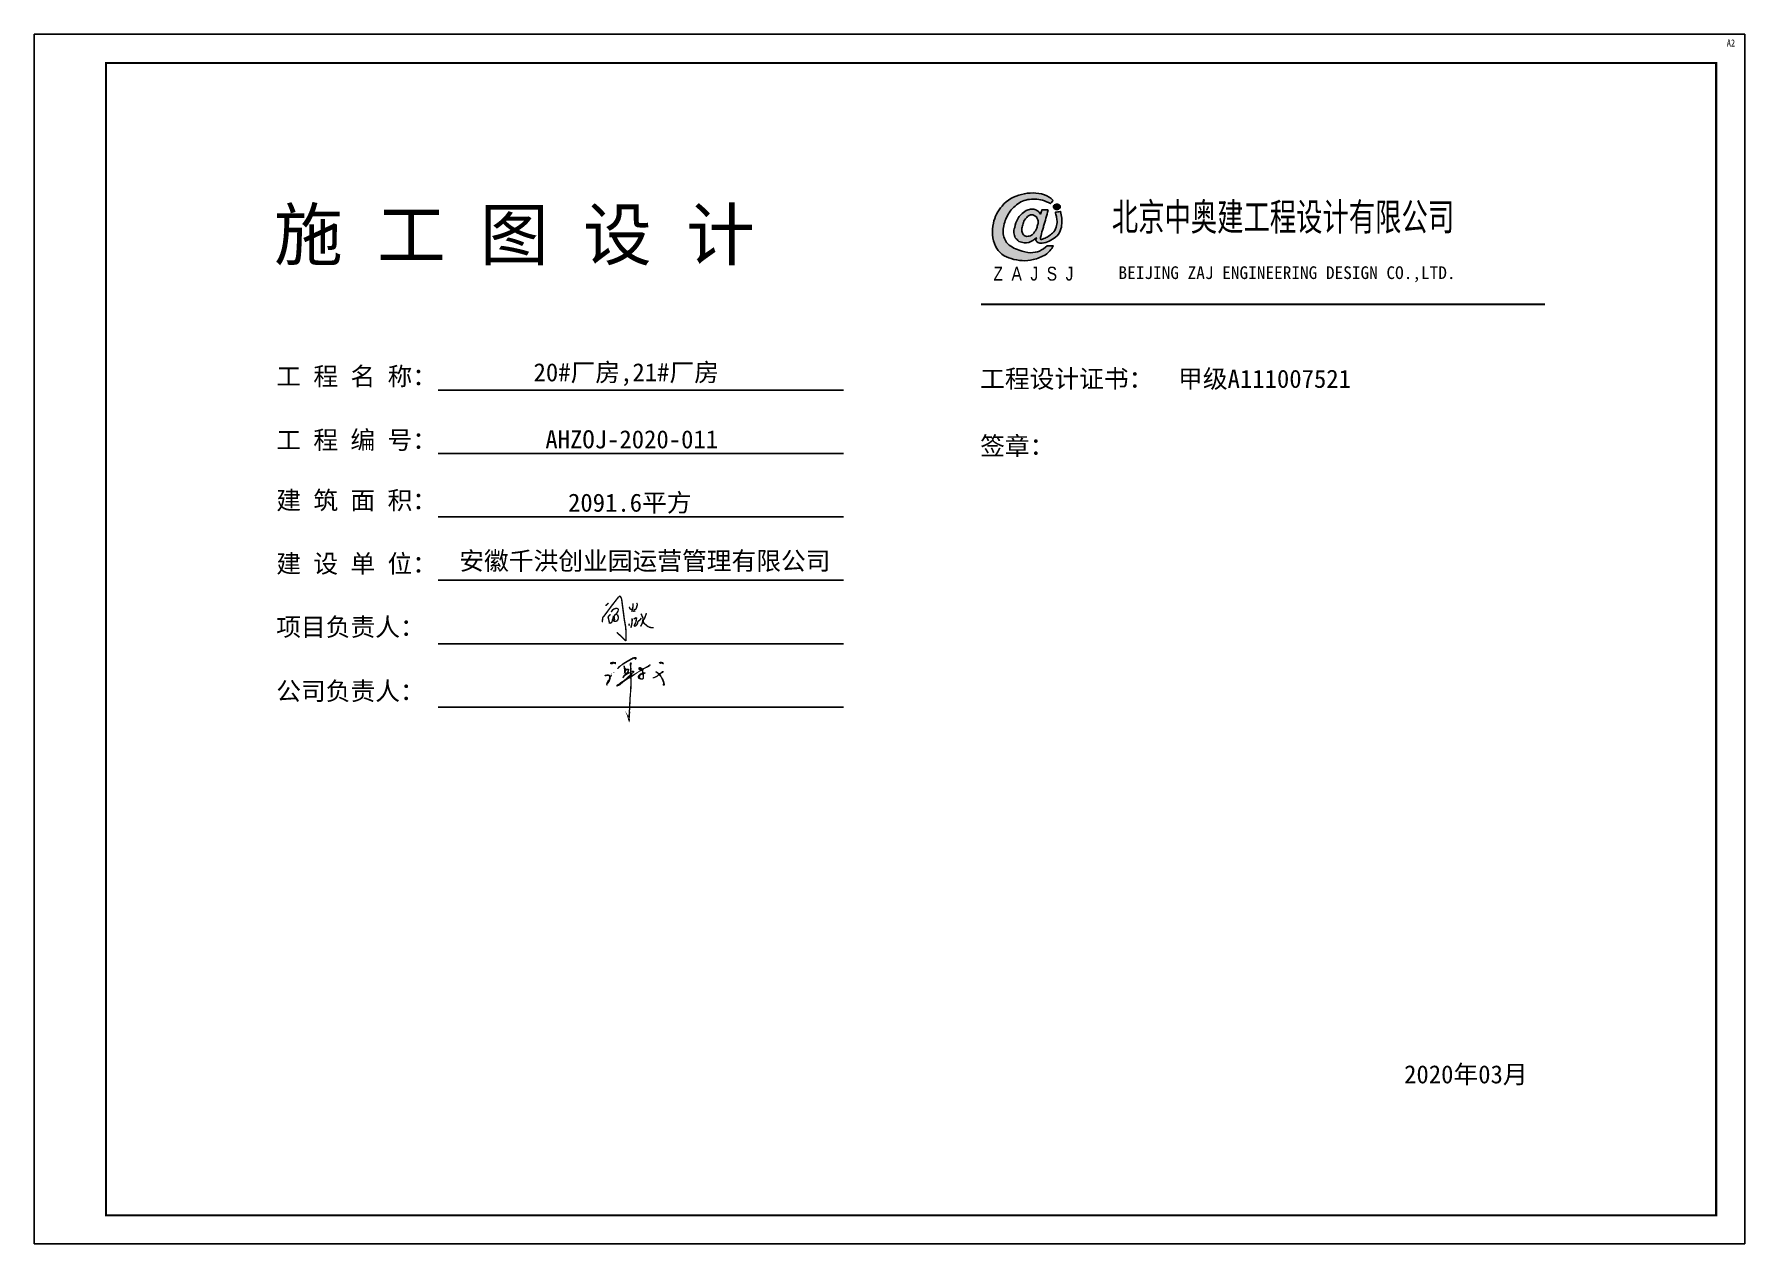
# Model space of a CAD drawing. Extents: x 180850 to 1400258, y 48356 to 327067.
# Drawn here: x 180850 to 240250, y 224475 to 266476 of the extents above; entities that cross this region are included whole.
import ezdxf
from ezdxf.enums import TextEntityAlignment as Align

# ---------------------------------------------------------------- set-up
doc = ezdxf.new("R2010")
doc.units = 0
doc.header["$LTSCALE"] = 1000
for name, color, linetype in [('BORDER', 7, 'Continuous'), ('PUB_TITLE', 4, 'Continuous'), ('图层1', 30, 'Continuous'), ('图签', 3, 'Continuous'), ('填充', 251, 'Continuous')]:
    doc.layers.add(name, color=color, linetype=linetype)
doc.styles.add('$DDT_AUDIT_GENERATED_(E)', font='simhei.ttf', dxfattribs={"width": 0.7})
doc.styles.add('_gyy_title_ST', font='', dxfattribs={"width": 0.8})
doc.styles.add('HZ', font='txt.shx', dxfattribs={"width": 0.8, "bigfont": '000hztxt.shx'})
doc.styles.get('_gyy_title_ST').set_extended_font_data('SimSun')

# ---------------------------------------------------------------- blocks, each defined once
blk = doc.blocks.new('dd')
at = {"layer": '图签'}
h = blk.add_hatch(color=5, dxfattribs=at)
h.set_gradient(color1=(0, 0, 255), color2=(36, 36, 255), one_color=1, tint=0.57)
h.paths.add_polyline_path([(452, 1270, -0.093206), (531, 1562, -0.136321), (716, 1807, -0.161039), (988, 1948, -0.108591), (1307, 1935, -0.049497), (1479, 1861, 0.062627), (1539, 1932, 0.094388), (1351, 2056, 0.136326), (854, 2062, 0.161722), (430, 1810, 0.133661), (243, 1435, 0.158414), (286, 937, 0.22517), (632, 669, 0.138663), (1107, 646, 0.074676), (1375, 753, 0.125344), (1543, 944, 0.006312), (1413, 948, -0.090385), (1244, 833, -0.096745), (1053, 797, -0.073845), (803, 850, -0.140868), (530, 1020, -0.160753)])
h = blk.add_hatch(color=5, dxfattribs=at)
h.set_gradient(color1=(0, 0, 255), color2=(36, 36, 255), one_color=1, tint=0.57)
h.paths.add_polyline_path([(1306, 1289, 0.011169), (1334, 1370, 0.005807), (1431, 1724, 0.01105), (1292, 1724, 0.016796), (1267, 1634, 0.125943), (1203, 1704, 0.083806), (1120, 1739, 0.082879), (1047, 1739, -0.008503), (952, 1710, 0.060057), (844, 1628, 0.086078), (774, 1532, 0.099424), (705, 1347, 0.12153), (690, 1225, 0.102644), (719, 1122, 0.056648), (797, 1042, 0.092914), (913, 1013, 0.194578), (1098, 1064, -0.002562), (1175, 1122, 0.064354), (1167, 1068, 0.172385), (1207, 1017, 0.105458), (1300, 1002, 0.086567), (1454, 1046, 0.047674), (1592, 1136, 0.166359), (1692, 1274, 0.096748), (1728, 1431, 0.03151), (1728, 1548, 0.041815), (1700, 1691, 0.007654), (1588, 1673, -0.009919), (1610, 1585, -0.068269), (1624, 1482, -0.105336), (1605, 1352, -0.14652), (1528, 1223, -0.070486), (1434, 1151, -0.077937), (1341, 1103, -0.127098), (1272, 1084, -0.114215), (1267, 1129, -0.007609)])
h.paths.add_polyline_path([(865, 1245, -0.099994), (863, 1328, -0.050974), (888, 1427, -0.120527), (938, 1529, -0.043888), (1002, 1595, -0.08446), (1063, 1619, -0.147309), (1127, 1607, -0.037474), (1177, 1572, -0.06931), (1209, 1507, -0.067662), (1213, 1431, -0.02676), (1211, 1413, 0.017209), (1183, 1329, -0.048815), (1120, 1223, -0.139096), (1046, 1163, -0.097991), (944, 1153, -0.085394), (909, 1169, -0.149141)], flags=16)
h = blk.add_hatch(color=1, dxfattribs=at)
h.set_gradient(color1=(255, 0, 0), color2=(255, 0, 0), tint=0.57)
h.paths.add_polyline_path([(1557, 1818, 0.386553), (1564, 1757, 0.170676), (1604, 1736, 0.082224), (1657, 1743, 0.087509), (1686, 1766, 0.264235), (1694, 1804, 0.244333), (1636, 1850, 0.30271)])
blk.add_lwpolyline([(1539, 1932, 0.094388), (1351, 2056, 0.136326), (854, 2062, 0.161722), (430, 1810, 0.133661), (243, 1435, 0.158414), (286, 937, 0.22517), (632, 669, 0.138663), (1107, 646, 0.074676), (1375, 753, 0.125344), (1543, 944, 0.006312), (1413, 948, -0.090385), (1244, 833, -0.096745), (1053, 797, -0.073845), (803, 850, -0.140868), (530, 1020, -0.160753), (452, 1270, -0.093206), (531, 1562, -0.136321), (716, 1807, -0.161039), (988, 1948, -0.108591), (1307, 1935, -0.049497), (1479, 1861, 0.062627)], format="xyb", close=True, dxfattribs=at)
for points in [[(1431, 1724, 0.011041), (1292, 1724, 0.016796), (1267, 1634, 0.125943), (1203, 1704, 0.083806), (1120, 1739, 0.082879), (1047, 1739, -0.008503), (952, 1710, 0.060057), (844, 1628, 0.086078), (774, 1532, 0.099424), (705, 1347, 0.12153), (690, 1225, 0.102644), (719, 1122, 0.056648), (797, 1042, 0.092914), (913, 1013, 0.194578), (1098, 1064, -0.002562), (1175, 1122, 0.064354), (1167, 1068, 0.172385), (1207, 1017, 0.105458), (1300, 1002, 0.086567), (1454, 1046, 0.047674), (1592, 1136, 0.166359), (1692, 1274, 0.096748), (1728, 1431, 0.03151), (1728, 1548, 0.041815), (1700, 1691, 0.007654), (1588, 1673, -0.009919), (1610, 1585, -0.068269), (1624, 1482, -0.105336), (1605, 1352, -0.14652), (1528, 1223, -0.070486), (1434, 1151, -0.077937), (1341, 1103, -0.127098), (1272, 1084, -0.114215), (1267, 1129, -0.007609), (1306, 1289, 0.011169), (1334, 1370, 0.005782), (1430, 1722, 0.069025)], [(1213, 1431, 0.067662), (1209, 1507, 0.06931), (1177, 1572, 0.037474), (1127, 1607, 0.147309), (1063, 1619, 0.08446), (1002, 1595, 0.043888), (938, 1529, 0.120527), (888, 1427, 0.050974), (863, 1328, 0.099994), (865, 1245, 0.149141), (909, 1169, 0.085394), (944, 1153, 0.097991), (1046, 1163, 0.139096), (1120, 1223, 0.048815), (1183, 1329, -0.017209), (1211, 1413, 0.02676), (1213, 1431, 0.441273)], [(1694, 1804, 0.243958), (1636, 1850, 0.303117), (1557, 1818, 0.386553), (1564, 1757, 0.170676), (1604, 1736, 0.082224), (1657, 1743, 0.087509), (1686, 1766, 0.264235), (1694, 1804, -7.823139)]]:
    blk.add_lwpolyline(points, format="xyb", dxfattribs=at)
at = {"insert": (246, 492), "char_height": 300, "width": 8000, "attachment_point": 1, "style": 'HZ'}
blk.add_mtext('{\\fArial|b0|i0|c0|p32;Z  A  J  S  J}', dxfattribs=at)
blk = doc.blocks.new('fasdaf')
at = {"color": 2, "lineweight": 25, "const_width": 50}
for points in [[(2468917, 1939275), (2469152, 1939575)], [(2469152, 1939575), (2469206, 1939608)], [(2469206, 1939608), (2469255, 1939515)], [(2469255, 1939515), (2469354, 1938768)], [(2468585, 1938698), (2468601, 1938861)], [(2468601, 1938861), (2468655, 1938921)], [(2468655, 1938921), (2468917, 1939275)], [(2468699, 1939270), (2468803, 1939362)], [(2468872, 1938971), (2468786, 1938889)], [(2468786, 1938889), (2468819, 1938741)], [(2468898, 1939047), (2468924, 1939096)], [(2468924, 1939096), (2468941, 1939119)], [(2468938, 1938781), (2468964, 1938847)], [(2468941, 1939119), (2468978, 1939150)], [(2468971, 1938755), (2468948, 1938790)], [(2468964, 1938847), (2468969, 1938922)], [(2468978, 1939150), (2469040, 1939174)], [(2468986, 1938870), (2469030, 1938962)], [(2469016, 1938769), (2468997, 1938870)], [(2469030, 1938962), (2469061, 1938985)], [(2469040, 1939174), (2469103, 1939181)], [(2469061, 1938985), (2469099, 1938962)], [(2469110, 1939042), (2469075, 1938990)], [(2469099, 1938962), (2469124, 1938931)], [(2469103, 1939181), (2469139, 1939157)], [(2469143, 1939105), (2469110, 1939042)], [(2469139, 1938821), (2469115, 1938757)], [(2469124, 1938931), (2469141, 1938877)], [(2469139, 1939157), (2469143, 1939105)], [(2469141, 1938877), (2469139, 1938821)], [(2469520, 1939233), (2469556, 1939148)], [(2469556, 1939148), (2469587, 1939142)], [(2469587, 1939142), (2469614, 1939144)], [(2469612, 1939090), (2469608, 1939063)], [(2469639, 1939177), (2469612, 1939090)], [(2469618, 1938833), (2469625, 1938774)], [(2469638, 1939091), (2469702, 1939071)], [(2469658, 1939266), (2469639, 1939177)], [(2469649, 1939354), (2469658, 1939266)], [(2469720, 1939131), (2469670, 1939142)], [(2469676, 1938809), (2469778, 1938860)], [(2469702, 1939071), (2469728, 1939098)], [(2469764, 1939167), (2469720, 1939131)], [(2469778, 1938860), (2469752, 1938691)], [(2469785, 1939246), (2469764, 1939167)], [(2469776, 1939366), (2469799, 1939343)], [(2469799, 1939287), (2469785, 1939246)], [(2469799, 1939343), (2469799, 1939287)], [(2469812, 1938716), (2469905, 1938784)], [(2469905, 1938784), (2469938, 1938843)], [(2469930, 1938995), (2470006, 1938826)], [(2470006, 1938826), (2469986, 1938717)], [(2470053, 1938825), (2470007, 1938775)], [(2470119, 1939012), (2470053, 1938825)], [(2468819, 1938741), (2468838, 1938655)], [(2468838, 1938655), (2468872, 1938665)], [(2468872, 1938665), (2468934, 1938717)], [(2468934, 1938717), (2468938, 1938781)], [(2468988, 1938729), (2468971, 1938755)], [(2468974, 1938750), (2469016, 1938769)], [(2469070, 1938729), (2468988, 1938729)], [(2469115, 1938757), (2469070, 1938729)], [(2469406, 1938047), (2469090, 1938348)], [(2469354, 1938768), (2469396, 1938544)], [(2469396, 1938544), (2469412, 1938342)], [(2469412, 1938342), (2469412, 1938130)], [(2469516, 1938652), (2469519, 1938573)], [(2469612, 1938639), (2469579, 1938500)], [(2469625, 1938774), (2469612, 1938639)], [(2469752, 1938691), (2469685, 1938572)], [(2469685, 1938572), (2469736, 1938556)], [(2469736, 1938556), (2469812, 1938648)], [(2469812, 1938648), (2469812, 1938716)], [(2469966, 1938638), (2469916, 1938551)], [(2469986, 1938717), (2469966, 1938638)], [(2470007, 1938775), (2470003, 1938763)], [(2470003, 1938763), (2470024, 1938655)], [(2470020, 1938671), (2470111, 1938596)], [(2470111, 1938596), (2470186, 1938534)], [(2470186, 1938534), (2470282, 1938509)], [(2470282, 1938509), (2470365, 1938509)], [(2469412, 1938130), (2469406, 1938047)]]:
    blk.add_lwpolyline(points, dxfattribs=at)
blk = doc.blocks.new('sadf')
at = {"layer": '图层1', "color": 2, "linetype": 'Continuous', "const_width": 36, "flags": 128}
for points in [[(2468490, 1937406), (2468534, 1937432), (2468581, 1937443), (2468602, 1937446), (2468631, 1937444), (2468651, 1937442), (2468681, 1937442), (2468723, 1937432), (2468723, 1937426), (2468729, 1937411), (2468726, 1937385), (2468713, 1937375), (2468705, 1937373), (2468673, 1937393), (2468653, 1937393), (2468645, 1937394), (2468634, 1937394), (2468623, 1937393), (2468609, 1937381), (2468590, 1937379), (2468575, 1937374), (2468548, 1937371), (2468539, 1937371), (2468502, 1937379), (2468496, 1937395), (2468495, 1937408), (2468499, 1937419), (2468556, 1937399), (2468575, 1937407), (2468612, 1937413), (2468642, 1937413), (2468670, 1937409), (2468695, 1937400), (2468705, 1937403), (2468712, 1937403)], [(2469098, 1937274), (2469084, 1937224), (2469098, 1937155), (2469100, 1937085), (2469100, 1937053), (2469104, 1937007), (2469111, 1936985), (2469129, 1936971), (2469157, 1936953), (2469159, 1936934), (2469139, 1936916), (2469082, 1936875), (2469061, 1936848), (2469045, 1936814), (2469034, 1936793), (2469050, 1936775), (2469084, 1936811), (2469118, 1936857), (2469152, 1936880), (2469248, 1936941), (2469296, 1936964), (2469332, 1936978), (2469366, 1936987), (2469385, 1936978), (2469339, 1936882), (2469150, 1936709), (2469068, 1936641), (2468933, 1936561), (2468892, 1936520), (2468845, 1936486), (2468799, 1936463), (2468772, 1936436), (2468767, 1936417), (2468778, 1936401), (2468833, 1936426), (2468906, 1936454), (2469059, 1936590), (2469252, 1936725), (2469405, 1936805), (2469576, 1936928), (2469685, 1937007), (2469783, 1937067), (2469850, 1937080), (2469868, 1937071), (2469884, 1937044), (2469888, 1937010), (2469877, 1936982), (2469861, 1936955), (2469822, 1936948), (2469786, 1936937), (2469756, 1936909), (2469726, 1936880), (2469708, 1936855), (2469699, 1936821), (2469699, 1936798), (2469711, 1936759), (2469715, 1936750), (2469777, 1936720), (2469813, 1936707), (2469847, 1936700), (2469875, 1936700), (2469897, 1936702), (2469932, 1936741), (2469932, 1936780), (2469934, 1936832), (2469943, 1936855), (2469936, 1936909), (2469936, 1936937), (2469941, 1936939), (2469984, 1936959), (2470004, 1936978), (2469957, 1936991), (2469929, 1936994), (2469886, 1937046), (2469886, 1937064), (2469886, 1937119), (2469911, 1937155), (2470123, 1937237), (2470162, 1937262), (2470219, 1937297), (2470216, 1937326), (2470214, 1937338), (2470141, 1937290), (2470109, 1937267), (2470043, 1937231), (2470002, 1937206), (2469948, 1937180), (2469909, 1937165), (2469888, 1937165), (2469840, 1937180), (2469815, 1937212), (2469793, 1937217), (2469772, 1937219), (2469740, 1937203), (2469731, 1937194), (2469726, 1937174), (2469731, 1937139), (2469756, 1937119), (2469790, 1937096), (2469795, 1937080), (2469535, 1936923), (2469446, 1936875), (2469403, 1936857), (2469410, 1936880), (2469439, 1936955), (2469501, 1937000), (2469526, 1937028), (2469485, 1937064), (2469462, 1937064), (2469396, 1937053), (2469389, 1937057), (2469391, 1937101), (2469398, 1937153), (2469385, 1937285), (2469389, 1937331), (2469407, 1937372), (2469410, 1937406), (2469391, 1937426), (2469371, 1937417), (2469353, 1937383), (2469350, 1937349), (2469355, 1937308), (2469366, 1937274), (2469360, 1937137), (2469360, 1937048), (2469360, 1937021), (2469348, 1936998), (2469305, 1936982), (2469289, 1936982), (2469271, 1936985), (2469275, 1937012), (2469280, 1937057), (2469296, 1937103), (2469296, 1937137), (2469246, 1937149), (2469227, 1937149), (2469211, 1937144), (2469202, 1937144), (2469182, 1937144), (2469166, 1937155), (2469157, 1937160), (2469134, 1937192), (2469120, 1937221), (2469109, 1937262), (2469100, 1937283), (2469079, 1937281), (2469072, 1937249)], [(2468797, 1937154), (2468853, 1937244), (2468954, 1937302), (2469029, 1937375), (2469146, 1937450), (2469257, 1937516), (2469396, 1937596), (2469467, 1937636), (2469531, 1937653), (2469587, 1937658), (2469613, 1937642), (2469620, 1937612), (2469615, 1937591), (2469577, 1937569), (2469566, 1937585), (2469545, 1937612), (2469529, 1937616), (2469485, 1937611), (2469460, 1937596), (2469407, 1937565), (2469321, 1937525), (2469286, 1937503), (2469195, 1937448), (2469140, 1937421), (2469087, 1937386), (2469049, 1937361), (2469003, 1937337), (2468961, 1937313), (2468875, 1937257), (2468837, 1937204)], [(2468800, 1937151), (2468961, 1937299), (2469253, 1937479), (2469503, 1937612)], [(2469107, 1937217), (2469186, 1937124), (2469173, 1937085), (2469157, 1937060), (2469143, 1937035), (2469139, 1937005), (2469154, 1936973), (2469207, 1936982), (2469230, 1937005), (2469252, 1937044), (2469271, 1937087), (2469268, 1937112), (2469214, 1937114), (2469202, 1937114), (2469180, 1937108), (2469157, 1937096), (2469116, 1937028), (2469132, 1937089), (2469141, 1937135), (2469132, 1937160), (2469113, 1937183)], [(2469398, 1937408), (2469350, 1937324)], [(2469513, 1937640), (2469611, 1937609)], [(2469804, 1937205), (2469761, 1937192), (2469757, 1937158), (2469766, 1937133), (2469789, 1937108), (2469847, 1937103), (2469881, 1937102), (2469861, 1937144), (2469818, 1937146), (2469795, 1937189), (2469782, 1937164), (2469829, 1937128), (2469850, 1937119), (2469881, 1937135)], [(2469984, 1937178), (2469926, 1937147), (2469920, 1937130), (2469913, 1937112), (2469906, 1937087), (2469903, 1937063), (2469904, 1937040), (2469911, 1937009), (2469932, 1936979)], [(2470613, 1937433), (2470665, 1937449), (2470690, 1937450), (2470702, 1937448), (2470714, 1937444), (2470737, 1937434), (2470767, 1937431), (2470774, 1937424), (2470780, 1937420), (2470790, 1937411), (2470795, 1937402), (2470799, 1937395), (2470799, 1937386), (2470797, 1937372), (2470795, 1937368), (2470779, 1937368), (2470769, 1937379), (2470749, 1937392), (2470735, 1937397), (2470718, 1937399), (2470705, 1937394), (2470675, 1937391), (2470648, 1937399), (2470635, 1937408), (2470626, 1937415), (2470616, 1937431), (2470629, 1937440), (2470654, 1937432), (2470667, 1937427), (2470679, 1937422), (2470714, 1937420), (2470755, 1937412), (2470780, 1937392)], [(2468248, 1936874), (2468373, 1936904), (2468415, 1936895), (2468456, 1936879), (2468491, 1936850), (2468497, 1936837), (2468518, 1936838), (2468522, 1936856), (2468522, 1936845), (2468506, 1936821), (2468494, 1936799), (2468492, 1936772), (2468487, 1936722), (2468475, 1936677), (2468462, 1936634), (2468436, 1936585), (2468396, 1936538), (2468358, 1936507), (2468347, 1936451), (2468336, 1936461), (2468321, 1936498), (2468346, 1936541), (2468370, 1936586), (2468404, 1936636), (2468432, 1936688), (2468449, 1936728), (2468454, 1936786), (2468450, 1936857), (2468415, 1936873), (2468353, 1936868), (2468301, 1936853), (2468271, 1936853), (2468254, 1936864), (2468240, 1936872)], [(2468452, 1936705), (2468382, 1936638), (2468376, 1936614), (2468363, 1936595), (2468347, 1936564), (2468343, 1936542)], [(2468435, 1936857), (2468465, 1936832), (2468492, 1936795), (2468475, 1936717), (2468440, 1936671), (2468418, 1936626), (2468402, 1936592), (2468383, 1936554), (2468364, 1936527)], [(2468508, 1936822), (2468525, 1936857), (2468538, 1936868), (2468545, 1936867), (2468537, 1936856), (2468523, 1936839), (2468512, 1936822), (2468502, 1936799), (2468497, 1936781)], [(2468655, 1937005), (2468634, 1936980)], [(2469412, 1937064), (2469380, 1936971), (2469373, 1936907), (2469357, 1936871), (2469332, 1936825), (2469013, 1936586), (2468794, 1936429)], [(2468817, 1936445), (2468963, 1936513), (2469323, 1936800), (2469346, 1936811), (2469380, 1936843), (2469385, 1936875), (2469412, 1936971), (2469474, 1937000), (2469487, 1937032), (2469433, 1937048), (2469412, 1937048)], [(2469052, 1936795), (2469152, 1936918), (2469218, 1936948), (2469248, 1936980), (2469266, 1937003), (2469230, 1937005), (2469164, 1936955), (2469148, 1936934), (2469120, 1937000), (2469107, 1937096), (2469118, 1937130), (2469177, 1937114)], [(2469404, 1936798), (2469398, 1936327), (2469370, 1936032), (2469341, 1935429), (2469312, 1935054), (2469324, 1934968), (2469324, 1934919), (2469318, 1934896), (2469289, 1934927), (2469301, 1934950), (2469281, 1935008), (2469275, 1935039), (2469252, 1935097), (2469232, 1935143), (2469263, 1935094), (2469292, 1935062), (2469321, 1935484), (2469335, 1935863), (2469367, 1936192), (2469375, 1936502), (2469384, 1936775)], [(2469323, 1936795), (2469451, 1936855)], [(2469326, 1936792), (2469387, 1936729)], [(2469942, 1936989), (2469917, 1936973), (2469867, 1936934), (2469849, 1936914), (2469825, 1936902), (2469802, 1936880), (2469784, 1936864), (2469773, 1936839), (2469768, 1936794), (2469768, 1936780), (2469768, 1936756), (2469782, 1936733), (2469831, 1936726), (2469858, 1936722), (2469897, 1936731), (2469908, 1936749), (2469915, 1936772), (2469922, 1936801), (2469902, 1936914), (2469892, 1936939), (2469843, 1936916), (2469795, 1936894), (2469777, 1936887), (2469750, 1936860), (2469737, 1936835), (2469730, 1936814), (2469728, 1936785), (2469746, 1936760), (2469768, 1936740), (2469789, 1936740), (2469838, 1936733)], [(2469946, 1936975), (2469893, 1936948), (2469822, 1936921), (2469789, 1936896), (2469763, 1936859), (2469757, 1936808), (2469788, 1936746)], [(2469897, 1937000), (2470005, 1936977), (2469969, 1936952), (2470005, 1936977)], [(2470457, 1937035), (2470512, 1937024), (2470549, 1936999), (2470570, 1936981), (2470603, 1936959), (2470606, 1936955), (2470626, 1936959), (2470652, 1936961), (2470681, 1936980), (2470698, 1936999), (2470718, 1937016), (2470746, 1937040), (2470773, 1937048), (2470785, 1937048), (2470795, 1937047), (2470795, 1937019), (2470777, 1937003), (2470757, 1936989), (2470722, 1936976), (2470687, 1936961), (2470670, 1936944), (2470659, 1936931), (2470662, 1936905), (2470707, 1936813), (2470771, 1936721), (2470813, 1936627), (2470839, 1936528), (2470847, 1936492), (2470843, 1936467), (2470837, 1936445), (2470806, 1936440), (2470791, 1936452), (2470782, 1936465), (2470782, 1936476), (2470791, 1936494), (2470794, 1936530), (2470793, 1936576), (2470774, 1936610), (2470758, 1936658), (2470696, 1936800), (2470624, 1936877), (2470597, 1936882), (2470562, 1936872), (2470551, 1936855), (2470531, 1936833), (2470511, 1936822), (2470475, 1936802), (2470424, 1936787), (2470406, 1936774), (2470386, 1936764), (2470368, 1936761), (2470352, 1936761), (2470352, 1936774), (2470365, 1936778), (2470445, 1936807), (2470469, 1936818), (2470519, 1936844), (2470554, 1936862), (2470572, 1936876), (2470584, 1936904), (2470583, 1936926), (2470557, 1936949), (2470546, 1936969), (2470496, 1936998), (2470466, 1937013), (2470461, 1937030)], [(2470504, 1936822), (2470384, 1936761)], [(2470580, 1936917), (2470543, 1936861), (2470411, 1936796)], [(2470559, 1936956), (2470668, 1936852)], [(2470796, 1937035), (2470602, 1936915)], [(2470611, 1936953), (2470671, 1936838), (2470798, 1936623), (2470816, 1936495), (2470817, 1936467), (2470817, 1936445)], [(2469341, 1935297), (2469318, 1934982), (2469306, 1934893), (2469283, 1934953), (2469278, 1934996), (2469266, 1935031), (2469246, 1935079), (2469238, 1935108)]]:
    blk.add_lwpolyline(points, dxfattribs=at)

msp = doc.modelspace()

# ---------------------------------------------------------------- linework, layer by layer
for p, q in [((208953.08, 254113.09), (194877.84, 254113.09)), ((194877.84, 251913.32), (208953.08, 251913.32)), ((194877.84, 249713.13), (208953.08, 249713.13)), ((208953.08, 247513.62), (194877.84, 247513.62)), ((208953.08, 245313.24), (194877.84, 245313.24)), ((208953.08, 243113.43), (194877.84, 243113.43))]:
    msp.add_line(p, q)
at = {"const_width": 70}
msp.add_lwpolyline([(213731.22, 257094.26), (233316.44, 257094.26)], dxfattribs=at)
at = {"layer": 'BORDER', "const_width": 75}
msp.add_lwpolyline([(239256.81, 225464.98), (183341.88, 225464.98), (183341.88, 265474.98), (239256.81, 265474.98)], close=True, dxfattribs=at)
at = {"layer": 'PUB_TITLE'}
msp.add_lwpolyline([(180850.49, 266475.59), (240250.21, 266475.59), (240250.21, 224475.44), (180850.49, 224475.44)], close=True, dxfattribs=at)

# ---------------------------------------------------------------- block references
at = {"layer": '图签', "xscale": 1.600000000093132, "yscale": 1.600000000093132, "zscale": 1.600000000093132}
msp.add_blockref('dd', (213769.25, 257614.32), dxfattribs=at)
at = {"layer": '填充'}
msp.add_blockref('fasdaf', (-2268008.78, -1692638.73), dxfattribs=at)
at = {"layer": '填充', "xscale": 0.8, "yscale": 0.8, "zscale": 0.8}
msp.add_blockref('sadf', (-1773938.44, -1305286.63), dxfattribs=at)

# ---------------------------------------------------------------- texts
at = {"style": '$DDT_AUDIT_GENERATED_(E)'}
for s, height, p in [('施 工 图 设 计 ', 1750, (189175.44, 258644.15)), ('BEIJING ZAJ ENGINEERING DESIGN CO.,LTD.', 441.2621, (218500.73, 257974.92)), ('工 程 名 称：', 630, (189255.81, 254283.41)), ('工程设计证书：  甲级A111007521', 630, (213699.2, 254196.47)), ('工 程 编 号：', 630, (189255.81, 252074)), ('签章：', 630, (213699.2, 251865.95)), ('建 筑 面 积：', 630, (189255.81, 249975.65)), ('建 设 单 位：', 630, (189255.81, 247776.87)), ('项目负责人：', 630, (189255.81, 245578.91)), ('公司负责人：', 630, (189255.81, 243351.63))]:
    msp.add_text(s, height=height, dxfattribs=at).set_placement(p)
at = {"color": 1, "style": '$DDT_AUDIT_GENERATED_(E)'}
for s, p in [('20#厂房,21#厂房', (201408.17, 254421.34)), ('安徽千洪创业园运营管理有限公司', (202055.98, 247874.74))]:
    msp.add_text(s, height=630, dxfattribs=at).set_placement(p, align=Align.CENTER)
for s, p in [('AHZOJ-2020-011', (198599.63, 252094.91)), ('2091.6平方', (199386.93, 249894.72)), ('2020年03月', (228419.21, 230045.43))]:
    msp.add_text(s, height=630, dxfattribs=at).set_placement(p)
at = {"insert": (218271.01, 260612.72), "char_height": 957.6, "width": 13543.2, "attachment_point": 1, "style": '$DDT_AUDIT_GENERATED_(E)'}
msp.add_mtext('{\\fSimHei|b0|i0|c134|p2;北京中奥建工程设计有限公司}', dxfattribs=at)
at = {"layer": 'PUB_TITLE', "style": '_gyy_title_ST', "width": 0.7}
msp.add_text('A2', height=250, dxfattribs=at).set_placement((239768.3, 266046.34), align=Align.CENTER)

doc.saveas('drawing.dxf')
